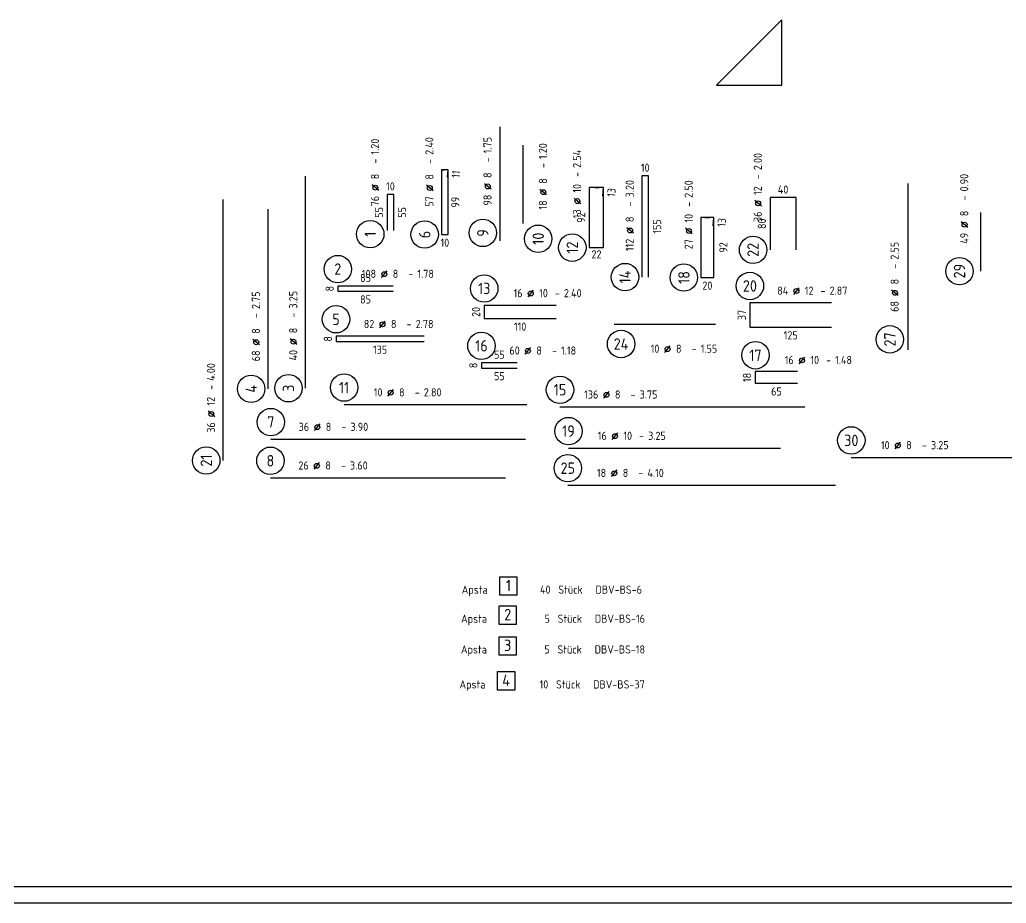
# Model space of a CAD drawing. Extents: x -169 to 69, y -7 to 55.
# Drawn here: x 2.85 to 17.96, y 41.8 to 55.33 of the extents above; entities that cross this region are included whole.
import ezdxf
from ezdxf.enums import TextEntityAlignment as Align

# ---------------------------------------------------------------- set-up
doc = ezdxf.new("R2010")
doc.units = 0
doc.header["$LTSCALE"] = 0.5
doc.linetypes.add('AUSGEZOGEN', pattern=[1000.01, 1000, 0.01])
for name, color, linetype in [('APS', 7, 'Continuous'), ('BETON', 7, 'Continuous'), ('HILFE', 7, 'Continuous'), ('RAHMEN', 7, 'Continuous'), ('RND', 7, 'Continuous')]:
    doc.layers.add(name, color=color, linetype=linetype)
doc.styles.add('txt', font='isocp.shx')

# ---------------------------------------------------------------- blocks, each defined once
blk = doc.blocks.new('DINA0')
at = {"layer": 'RAHMEN'}
blk.add_line((118.9, 84.1), (0, 84.1), dxfattribs=at)
at = {"layer": 'RAHMEN', "color": 5}
blk.add_line((118.4, 83.6), (2, 83.6), dxfattribs=at)
blk = doc.blocks.new('RND_AUSZ')
at = {"layer": 'RND', "color": 7, "linetype": 'Continuous'}
blk.add_line((1.341, 0.262), (1.509, 0.466), dxfattribs=at)
at = {"layer": 'RND', "color": 1, "linetype": 'Continuous'}
blk.add_circle((0, 0.52), 0.42, dxfattribs=at)
at = {"layer": 'RND', "color": 7, "linetype": 'Continuous'}
blk.add_circle((1.425, 0.364), 0.075, dxfattribs=at)
at = {"layer": 'RND', "color": 7, "linetype": 'Continuous', "style": 'txt'}
blk.add_text('-', height=0.25, dxfattribs=at).set_placement((2.163, 0.25))
at = {"layer": 'RND', "color": 1, "linetype": 'Continuous', "style": 'txt'}
blk.add_attdef('POS', text='', height=0.35, dxfattribs=at).set_placement((0, 0.52), align=Align.MIDDLE)
at = {"layer": 'RND', "color": 7, "linetype": 'Continuous', "style": 'txt'}
for tag, p in [('WIEOFT', (-0.536, 0.25)), ('STK', (1.174, 0.25))]:
    blk.add_attdef(tag, text='', height=0.25, dxfattribs=at).set_placement(p, align=Align.RIGHT)
for tag, p in [('DS', (1.683, 0.25)), ('LANG', (2.441, 0.25)), ('TEXT', (3.669, 0.25))]:
    blk.add_attdef(tag, p, '', height=0.25, dxfattribs=at)
blk = doc.blocks.new('APS_AUSZ')
at = {"layer": 'APS', "color": 1, "linetype": 'Continuous'}
blk.add_lwpolyline([(0.261, 0), (-0.261, 0), (-0.261, 0.565), (0.261, 0.565)], close=True, dxfattribs=at)
at = {"layer": 'APS', "color": 7, "linetype": 'Continuous', "style": 'txt'}
for s, p in [('Apsta', (-1.43, 0.049)), ('Stück', (1.528, 0.049))]:
    blk.add_text(s, height=0.25, dxfattribs=at).set_placement(p)
at = {"layer": 'APS', "color": 1, "linetype": 'Continuous', "style": 'txt'}
blk.add_attdef('POSA', text='', height=0.35, dxfattribs=at).set_placement((0, 0.126), align=Align.CENTER)
at = {"layer": 'APS', "color": 7, "linetype": 'Continuous', "style": 'txt'}
blk.add_attdef('STKA', text='', height=0.25, dxfattribs=at).set_placement((1.291, 0.049), align=Align.RIGHT)
blk.add_attdef('ARTA', (2.668, 0.049), '', height=0.25, dxfattribs=at)
at = {"layer": 'APS', "style": 'txt'}
blk.add_attdef('TEXTA', (3.962, 0.049), '', height=0.25, dxfattribs=at)

msp = doc.modelspace()

# ---------------------------------------------------------------- linework, layer by layer
at = {"layer": 'HILFE', "color": 102, "linetype": 'AUSGEZOGEN'}
for p, q in [((13.5238, 54.33269), (14.5238, 55.33269)), ((14.5238, 54.33269), (14.5238, 55.33269)), ((13.5238, 54.33269), (14.5238, 54.33269))]:
    msp.add_line(p, q, dxfattribs=at)
at = {"layer": 'RND', "color": 1, "linetype": 'AUSGEZOGEN'}
for points in [[(10.20915, 51.94418), (10.20915, 53.69418)], [(10.56218, 52.20932), (10.56218, 53.40932)], [(7.22501, 49.68826), (7.22501, 52.93826)], [(9.40232, 52.92318), (9.4119, 53.03276), (9.3119, 53.03276), (9.3119, 52.04276), (9.4119, 52.04276), (9.4119, 53.03276), (9.30232, 53.02318)], [(12.4815, 51.39139), (12.4815, 52.94139), (12.3815, 52.94139), (12.3815, 51.39139)], [(11.78275, 52.63261), (11.79408, 52.76211), (11.57408, 52.76211), (11.57408, 51.84211), (11.79408, 51.84211), (11.79408, 52.76211), (11.66458, 52.75078)], [(16.46158, 50.27524), (16.46158, 52.82524)], [(8.57833, 52.10692), (8.57833, 52.65692), (8.47833, 52.65692), (8.47833, 52.10692)], [(14.7435, 51.80758), (14.7435, 52.60758), (14.3435, 52.60758), (14.3435, 51.80758)], [(5.96608, 48.58117), (5.96608, 52.58117)], [(6.65334, 49.68035), (6.65334, 52.43035)], [(13.47254, 52.17515), (13.48387, 52.30465), (13.28387, 52.30465), (13.28387, 51.38465), (13.48387, 51.38465), (13.48387, 52.30465), (13.35436, 52.29332)], [(17.57575, 51.48211), (17.57575, 52.38211)], [(8.57082, 51.25342), (7.72082, 51.25342), (7.72082, 51.17342), (8.57082, 51.17342)], [(11.06513, 50.95704), (9.96513, 50.95704), (9.96513, 50.75704), (11.06513, 50.75704)], [(15.28551, 50.99486), (14.03551, 50.99486), (14.03551, 50.62486), (15.28551, 50.62486)], [(11.956, 50.6701), (13.506, 50.6701)], [(9.04386, 50.48464), (7.69386, 50.48464), (7.69386, 50.40464), (9.04386, 50.40464)], [(10.47162, 50.07825), (9.92162, 50.07825), (9.92162, 49.99825), (10.47162, 49.99825)], [(14.76671, 49.94361), (14.11671, 49.94361), (14.11671, 49.76361), (14.76671, 49.76361)], [(7.81838, 49.43796), (10.61838, 49.43796)], [(11.1254, 49.40493), (14.8754, 49.40493)], [(6.6946, 48.91004), (10.5946, 48.91004)], [(11.25546, 48.77252), (14.50546, 48.77252)], [(15.58869, 48.62921), (18.83869, 48.62921)], [(6.68811, 48.31772), (10.28811, 48.31772)], [(11.24505, 48.20417), (15.34505, 48.20417)]]:
    msp.add_lwpolyline(points, dxfattribs=at)

# ---------------------------------------------------------------- block references
at = {"xscale": 0.5, "yscale": 0.5, "zscale": 0.5}
msp.add_blockref('DINA0', (0, 0), dxfattribs=at)
at = {"layer": 'APS', "color": 7, "linetype": 'AUSGEZOGEN', "xscale": 0.5, "yscale": 0.5, "zscale": 0.5}
msp.add_blockref('APS_AUSZ', (10.3354, 46.51682), dxfattribs=at).add_auto_attribs({'POSA': '1', 'STKA': '40', 'ARTA': 'DBV-BS-6'})
at = {"layer": 'APS', "color": 102, "linetype": 'AUSGEZOGEN', "xscale": 0.5, "yscale": 0.5, "zscale": 0.5}
for p, values in [((10.32516, 46.07132), {'POSA': '2', 'STKA': '5', 'ARTA': 'DBV-BS-16'}), ((10.32317, 45.60059), {'POSA': '3', 'STKA': '5', 'ARTA': 'DBV-BS-18'}), ((10.30046, 45.06481), {'POSA': '4', 'STKA': '10', 'ARTA': 'DBV-BS-37'})]:
    msp.add_blockref('APS_AUSZ', p, dxfattribs=at).add_auto_attribs(values)
at = {"layer": 'RND', "color": 7, "linetype": 'AUSGEZOGEN', "xscale": 0.5, "yscale": 0.5, "zscale": 0.5, "rotation": 90}
for p, values in [((9.3119, 52.04276), {'POS': '6', 'STK': '57', 'DS': '8', 'LANG': '2.40'}), ((8.47833, 52.04761), {'POS': '1', 'STK': '76', 'DS': '8', 'LANG': '1.20'}), ((11.05171, 51.97856), {'POS': '10', 'STK': '18', 'DS': '8', 'LANG': '1.20'}), ((11.57408, 51.84211), {'POS': '12', 'STK': '13', 'DS': '10', 'LANG': '2.54'}), ((14.3435, 51.80758), {'POS': '22', 'STK': '36', 'DS': '12', 'LANG': '2.00'}), ((12.3815, 51.39139), {'POS': '14', 'STK': '112', 'DS': '8', 'LANG': '3.20'}), ((13.28387, 51.38465), {'POS': '18', 'STK': '27', 'DS': '10', 'LANG': '2.50'})]:
    msp.add_blockref('RND_AUSZ', p, dxfattribs=at).add_auto_attribs(values)
at = {"layer": 'RND', "color": 1, "linetype": 'AUSGEZOGEN', "xscale": 0.5, "yscale": 0.5, "zscale": 0.5, "rotation": 90}
for p, values in [((10.20256, 52.06711), {'POS': '9', 'STK': '98', 'DS': '8', 'LANG': '1.75'}), ((17.50643, 51.48211), {'POS': '29', 'STK': '49', 'DS': '8', 'LANG': '0.90'}), ((16.4396, 50.43707), {'POS': '27', 'STK': '68', 'DS': '8', 'LANG': '2.55'}), ((6.65334, 49.68035), {'POS': '4', 'STK': '68', 'DS': '8', 'LANG': '2.75'}), ((7.22501, 49.68826), {'POS': '3', 'STK': '40', 'DS': '8', 'LANG': '3.25'}), ((5.96608, 48.58117), {'POS': '21', 'STK': '36', 'DS': '12', 'LANG': '4.00'})]:
    msp.add_blockref('RND_AUSZ', p, dxfattribs=at).add_auto_attribs(values)
at = {"layer": 'RND', "color": 7, "linetype": 'AUSGEZOGEN', "xscale": 0.5, "yscale": 0.5, "zscale": 0.5}
for p, values in [((7.72082, 51.25342), {'POS': '2', 'STK': '108', 'DS': '8', 'LANG': '1.78'}), ((9.96513, 50.95704), {'POS': '13', 'STK': '16', 'DS': '10', 'LANG': '2.40'}), ((14.03551, 50.99486), {'POS': '20', 'STK': '84', 'DS': '12', 'LANG': '2.87'}), ((7.69386, 50.48464), {'POS': '5', 'STK': '82', 'DS': '8', 'LANG': '2.78'}), ((9.92162, 50.07825), {'POS': '16', 'STK': '60', 'DS': '8', 'LANG': '1.18'}), ((14.12023, 49.93304), {'POS': '17', 'STK': '16', 'DS': '10', 'LANG': '1.48'}), ((6.68811, 48.31772), {'POS': '8', 'STK': '26', 'DS': '8', 'LANG': '3.60'})]:
    msp.add_blockref('RND_AUSZ', p, dxfattribs=at).add_auto_attribs(values)
at = {"layer": 'RND', "color": 1, "linetype": 'AUSGEZOGEN', "xscale": 0.5, "yscale": 0.5, "zscale": 0.5}
for p, values in [((12.06107, 50.1061), {'POS': '24', 'STK': '10', 'DS': '8', 'LANG': '1.55'}), ((7.81838, 49.43796), {'POS': '11', 'STK': '10', 'DS': '8', 'LANG': '2.80'}), ((11.1254, 49.40493), {'POS': '15', 'STK': '136', 'DS': '8', 'LANG': '3.75'}), ((6.6946, 48.91004), {'POS': '7', 'STK': '36', 'DS': '8', 'LANG': '3.90'}), ((11.25546, 48.77252), {'POS': '19', 'STK': '16', 'DS': '10', 'LANG': '3.25'}), ((15.58869, 48.62921), {'POS': '30', 'STK': '10', 'DS': '8', 'LANG': '3.25'}), ((11.24505, 48.20417), {'POS': '25', 'STK': '18', 'DS': '8', 'LANG': '4.10'})]:
    msp.add_blockref('RND_AUSZ', p, dxfattribs=at).add_auto_attribs(values)

# ---------------------------------------------------------------- texts
at = {"layer": 'BETON', "color": 7, "linetype": 'AUSGEZOGEN', "style": 'txt'}
msp.add_text('8', height=0.125, rotation=90, dxfattribs=at).set_placement((9.79662, 50.03825), align=Align.MIDDLE)
at = {"layer": 'RND', "color": 7, "linetype": 'AUSGEZOGEN', "style": 'txt'}
for s, p in [('10', (12.4315, 53.06639)), ('10', (8.52833, 52.78192)), ('40', (14.5435, 52.73258)), ('10', (9.3619, 51.91776)), ('22', (11.68409, 51.73904)), ('85', (8.14582, 51.37842)), ('20', (13.38387, 51.25965)), ('85', (8.14582, 51.04842)), ('110', (10.51513, 50.63204)), ('125', (14.66051, 50.49986)), ('135', (8.36886, 50.27964)), ('55', (10.19662, 50.20325)), ('55', (10.19662, 49.87325)), ('65', (14.44171, 49.63861))]:
    msp.add_text(s, height=0.125, dxfattribs=at).set_placement(p, align=Align.MIDDLE)
for s, rotation, p in [('11', 84.999856, (9.53163, 52.96708)), ('99', 90, (9.52265, 52.53776)), ('13', 84.999856, (11.91294, 52.68647)), ('55', 90, (8.35333, 52.38192)), ('55', 90, (8.70333, 52.38192)), ('92', 90, (11.44908, 52.30211)), ('155', 90, (12.61307, 52.16639)), ('13', 84.999856, (13.60273, 52.22901)), ('80', 90, (14.2185, 52.20758)), ('92', 90, (13.62889, 51.84466)), ('8', 90, (7.59582, 51.21342)), ('20', 90, (9.84013, 50.85704)), ('37', 90, (13.91051, 50.80986)), ('8', 90, (7.56886, 50.44464)), ('8', 90, (9.79662, 50.03825)), ('18', 90, (13.99171, 49.85361))]:
    msp.add_text(s, height=0.125, rotation=rotation, dxfattribs=at).set_placement(p, align=Align.MIDDLE)

doc.saveas('drawing.dxf')
